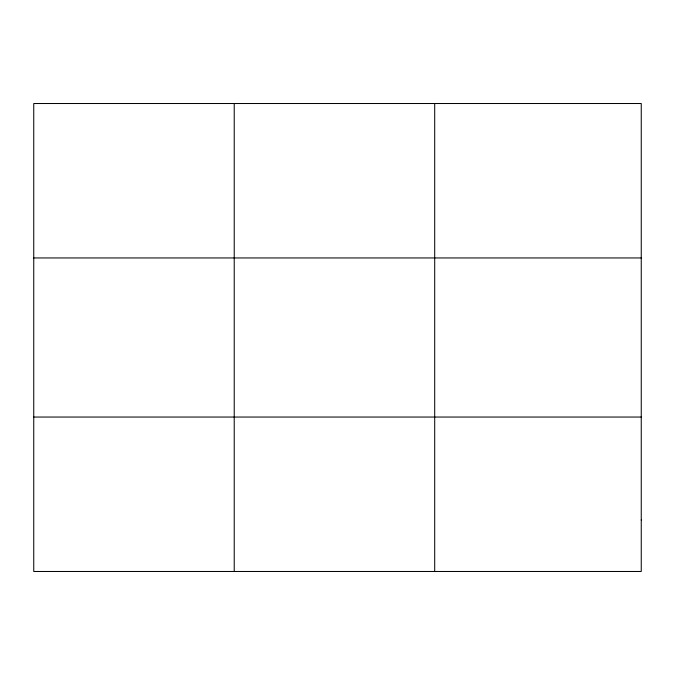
<?xml version="1.0" encoding="UTF-8"?>
<svg xmlns="http://www.w3.org/2000/svg" width="675" height="675" viewBox="0 0 675 675"><rect width="100%" height="100%" fill="white"/><g stroke="black" fill="none" stroke-linecap="round" stroke-linejoin="round"><path stroke-width="1.01" d="M234.225 571.48L234.225 103.52M434.7 571.48L434.7 103.52M33.75 257.951L641.25 257.951M33.75 417.049L641.25 417.049M641.25 520.003L641.25 571.48L33.75 571.48L33.75 103.52L641.25 103.52L641.25 520.003"/></g></svg>
